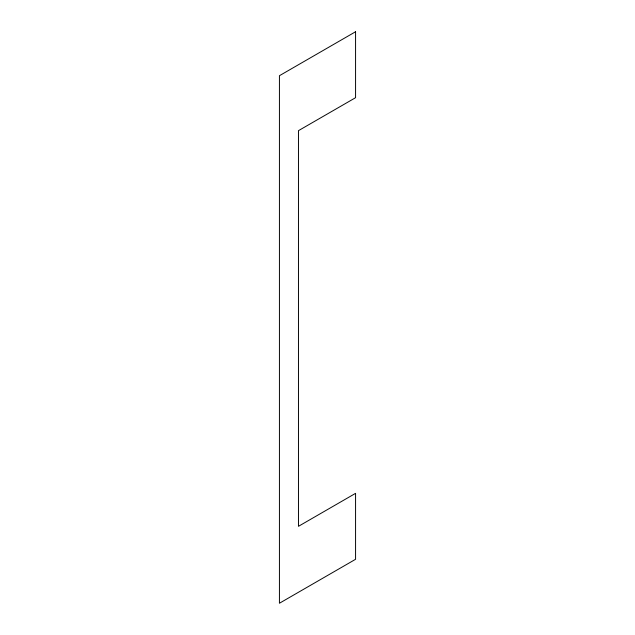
<?xml version="1.0" encoding="UTF-8"?>
<svg xmlns="http://www.w3.org/2000/svg" width="635" height="635" viewBox="0 0 635 635"><rect width="100%" height="100%" fill="white"/><g stroke="black" fill="none" stroke-linecap="round" stroke-linejoin="round"><path stroke-width="0.95" d="M355.568 31.75L279.432 75.708L279.432 603.25L355.568 559.292L355.568 493.347L298.466 526.32L298.466 130.659L355.568 97.695L355.568 31.75"/></g></svg>
